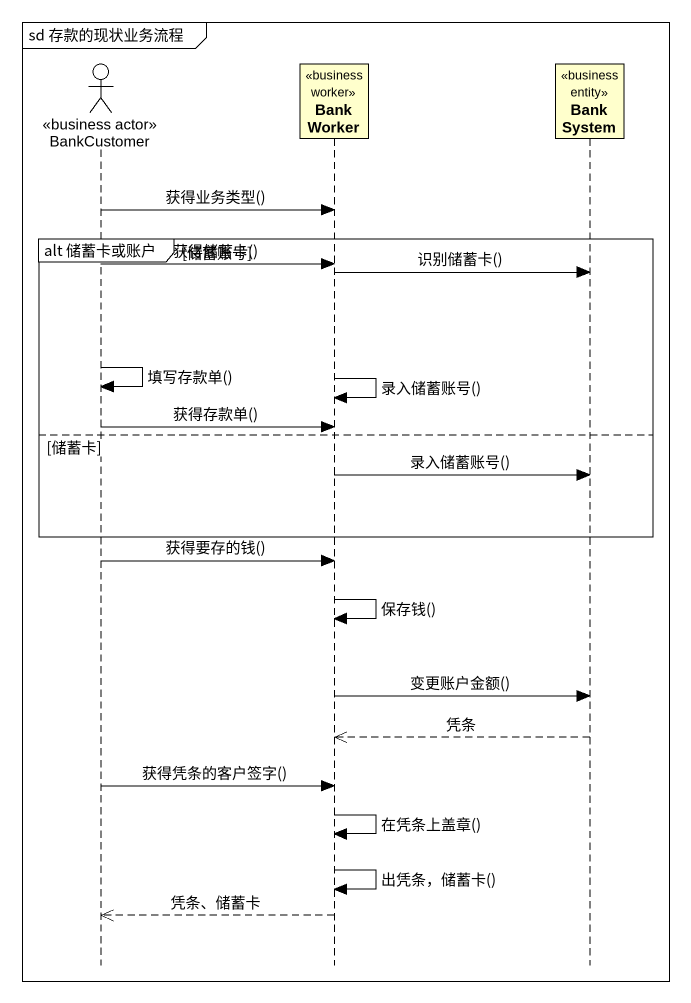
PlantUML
@startuml
mainframe sd 存款的现状业务流程
hide footbox
actor BankCustomer <<business actor>>
participant BankWorker <<business worker>>
participant BankSystem <<business entity>>

BankCustomer -> BankWorker : 获得业务类型()
group alt 储蓄卡或账户 [储蓄账号]
  BankCustomer -> BankWorker : 获得储蓄卡()
  BankWorker -> BankSystem : 识别储蓄卡()
  BankCustomer -> BankCustomer : 填写存款单()
  BankWorker -> BankWorker : 录入储蓄账号()
  BankCustomer -> BankWorker : 获得存款单()
else 储蓄卡
  BankWorker -> BankSystem : 录入储蓄账号()
end
BankCustomer -> BankWorker : 获得要存的钱()
BankWorker -> BankWorker : 保存钱()
BankWorker -> BankSystem : 变更账户金额()
BankSystem -->> BankWorker : 凭条
BankCustomer -> BankWorker : 获得凭条的客户签字()
BankWorker -> BankWorker : 在凭条上盖章()
BankWorker -> BankWorker : 出凭条，储蓄卡()
BankWorker -->> BankCustomer : 凭条、储蓄卡
@enduml
